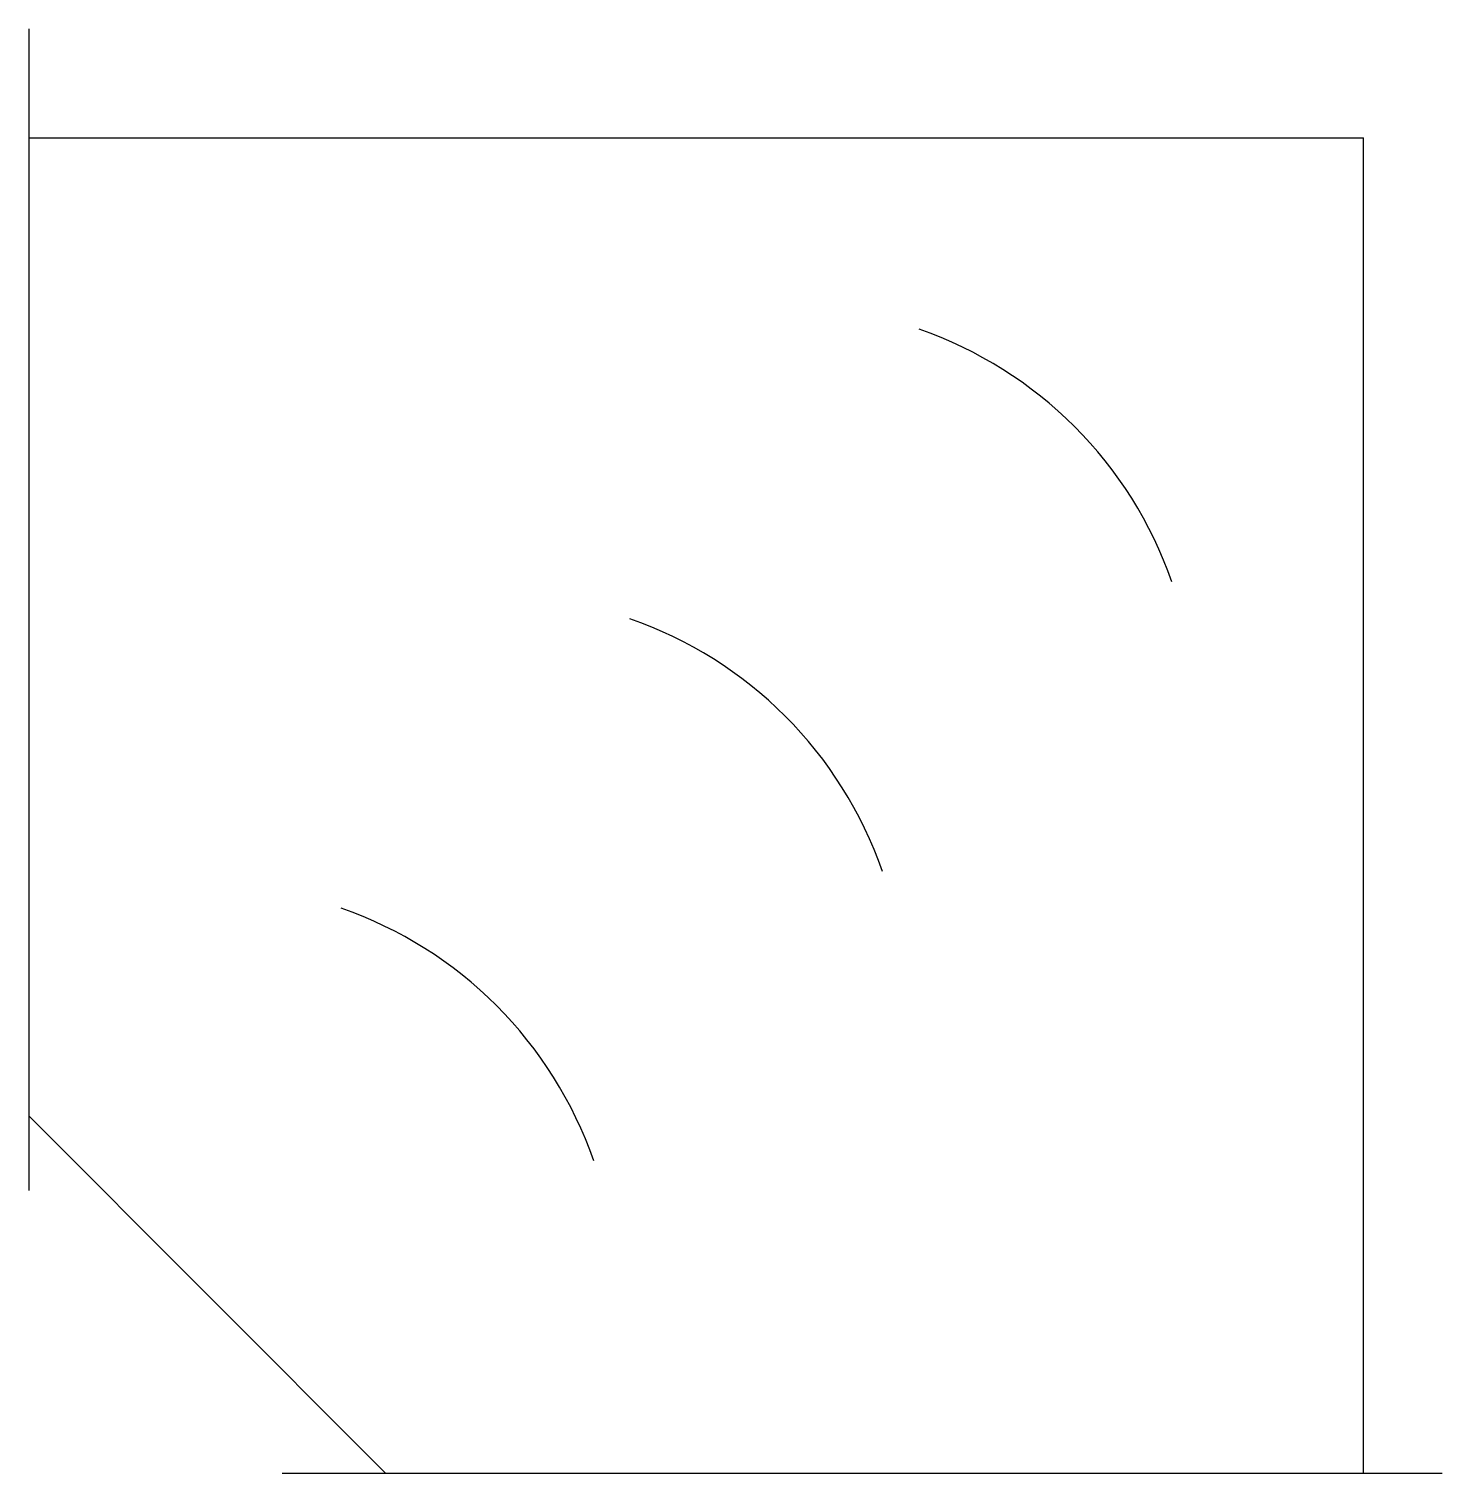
# Model space of a CAD drawing. Header units: metres. Extents: x -19860.3 to -19842, y -11761 to -11742.3.
import ezdxf

# ---------------------------------------------------------------- set-up
doc = ezdxf.new("R2010")
doc.units = ezdxf.units.M
doc.layers.add('1', color=7, linetype='Continuous')

msp = doc.modelspace()

# ---------------------------------------------------------------- linework, layer by layer
at = {"layer": '1'}
for p, q in [((-19860.35, -11742.31), (-19860.35, -11757.36)), ((-19860.35, -11743.72), (-19843.06, -11743.72)), ((-19843.06, -11761.02), (-19843.06, -11743.72)), ((-19860.35, -11756.39), (-19855.73, -11761.02)), ((-19857.07, -11761.02), (-19842.04, -11761.02))]:
    msp.add_line(p, q, dxfattribs=at)
for centre in [(-19850.55, -11751.21), (-19854.3, -11754.96), (-19858.04, -11758.71)]:
    msp.add_arc(centre, 5.3, 19.11, 70.89, dxfattribs=at)

doc.saveas('drawing.dxf')
